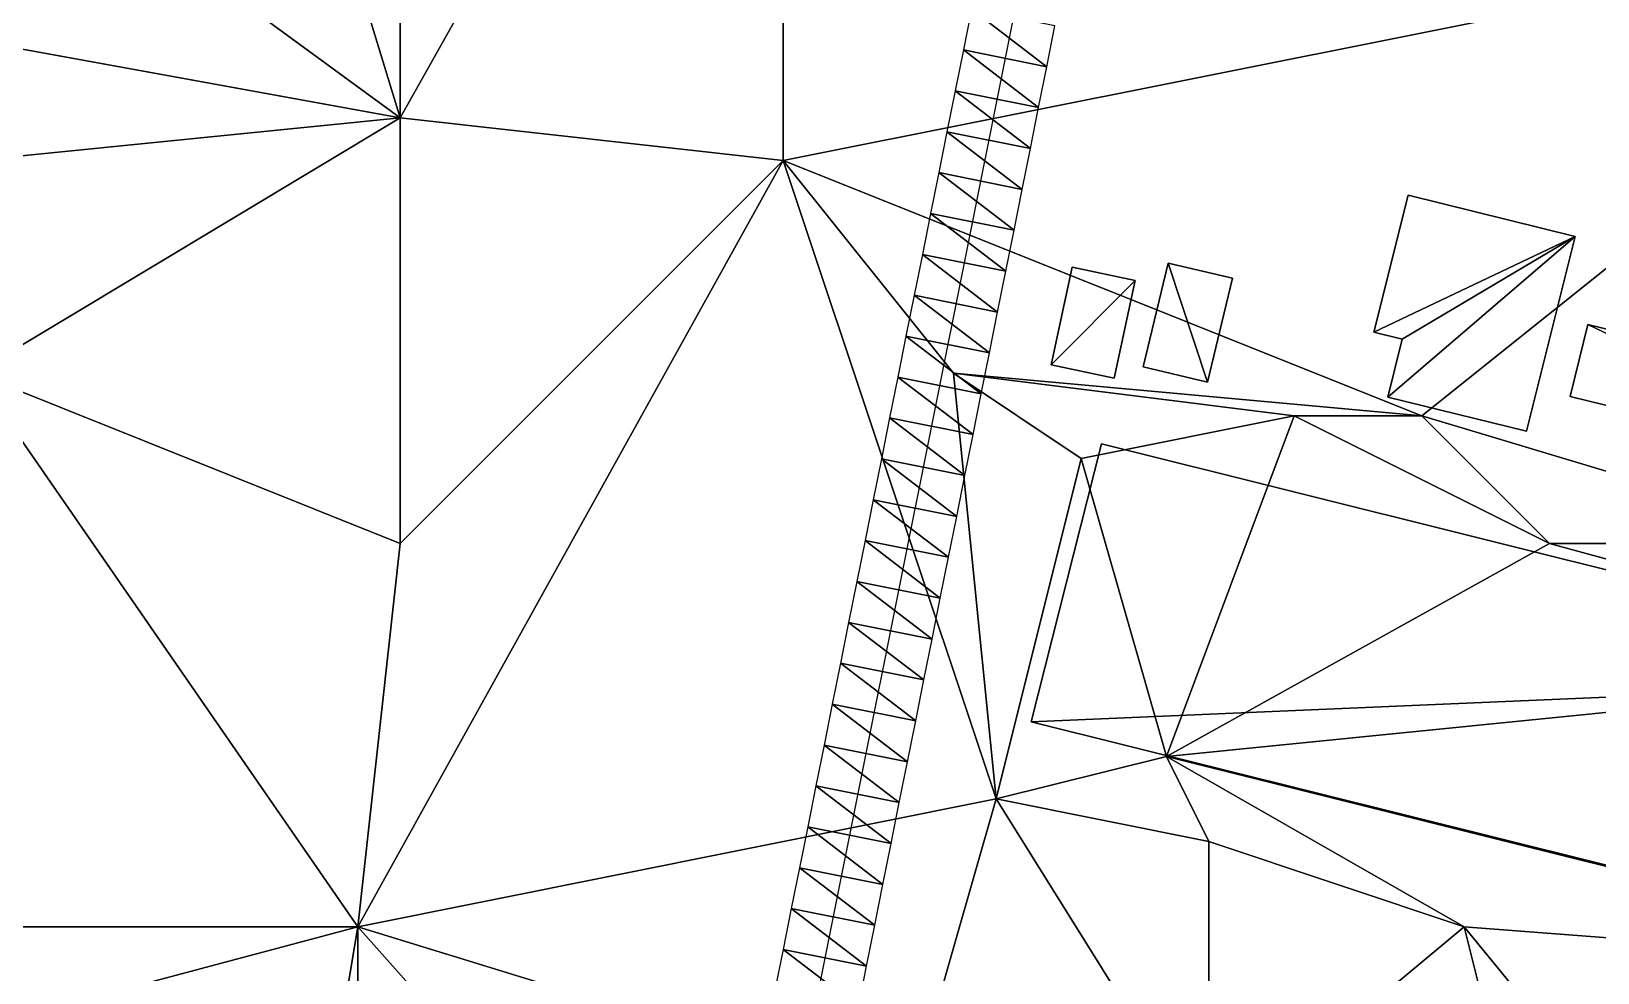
# Model space of a CAD drawing. Header units: metres. Extents: x -1103 to 901, y -902 to 905.
# Drawn here: x 422.7 to 496.3, y 145.8 to 190.1 of the extents above; entities that cross this region are included whole.
import ezdxf

# ---------------------------------------------------------------- set-up
doc = ezdxf.new("R2010")
doc.units = ezdxf.units.M
for name, color, linetype in [('OSM_BUILDING_FOOTPRINTS', 7, 'CONTINUOUS'), ('OSM_BUILDING_ROOFS', 1, 'CONTINUOUS'), ('OSM_BUILDING_WALLS', 8, 'CONTINUOUS'), ('OSM_ROAD_AXES', 2, 'CONTINUOUS'), ('OSM_ROAD_SURFACE', 9, 'CONTINUOUS'), ('OSM_TERRAIN', 3, 'CONTINUOUS')]:
    doc.layers.add(name, color=color, linetype=linetype)

msp = doc.modelspace()

# ---------------------------------------------------------------- linework, layer by layer
at = {"layer": 'OSM_BUILDING_FOOTPRINTS'}
for points in [[(487.36, 182.372, 13.029), (495.219, 180.425, 13.029), (492.92, 171.279, 13.029), (486.409, 172.883, 13.029), (487.084, 175.604, 13.029), (485.746, 175.935, 13.029), (487.36, 182.372, 13.029)], [(471.575, 178.988, 13.336), (474.538, 178.357, 13.336), (473.554, 173.768, 13.336), (470.58, 174.398, 13.336), (471.575, 178.988, 13.336)], [(479.103, 178.468, 13.312), (477.931, 173.58, 13.312), (474.914, 174.299, 13.312), (476.085, 179.176, 13.312), (479.103, 178.468, 13.312)], [(494.976, 172.905, 13), (495.816, 176.289, 13), (512.176, 172.297, 13), (511.336, 168.902, 13), (494.976, 172.905, 13)], [(472.946, 170.693, 13.665), (517.15, 159.667, 13.665), (513.856, 146.618, 13.665), (469.641, 157.633, 13.665), (472.946, 170.693, 13.665)]]:
    msp.add_polyline3d(points, close=True, dxfattribs=at)
at = {"layer": 'OSM_BUILDING_ROOFS'}
for points in [[(495.219, 180.425, 23.029), (487.36, 182.372, 23.029), (485.746, 175.935, 23.029)], [(495.219, 180.425, 23.029), (485.746, 175.935, 23.029), (487.084, 175.604, 23.029)], [(495.219, 180.425, 23.029), (487.084, 175.604, 23.029), (486.409, 172.883, 23.029)], [(495.219, 180.425, 23.029), (486.409, 172.883, 23.029), (492.92, 171.279, 23.029)], [(474.538, 178.357, 23.336), (471.575, 178.988, 23.336), (470.58, 174.398, 23.336)], [(477.931, 173.58, 23.312), (476.085, 179.176, 23.312), (474.914, 174.299, 23.312)], [(477.931, 173.58, 23.312), (479.103, 178.468, 23.312), (476.085, 179.176, 23.312)], [(474.538, 178.357, 23.336), (470.58, 174.398, 23.336), (473.554, 173.768, 23.336)], [(495.816, 176.289, 23), (494.976, 172.905, 23), (511.336, 168.902, 23)], [(495.816, 176.289, 23), (511.336, 168.902, 23), (512.176, 172.297, 23)], [(517.15, 159.667, 23.665), (472.946, 170.693, 23.665), (469.641, 157.633, 23.665)], [(517.15, 159.667, 23.665), (469.641, 157.633, 23.665), (513.856, 146.618, 23.665)]]:
    msp.add_3dface(points, dxfattribs=at)
at = {"layer": 'OSM_BUILDING_WALLS'}
for points in [[(487.36, 182.372, 13.029), (485.746, 175.935, 13.029), (485.746, 175.935, 23.029)], [(487.36, 182.372, 13.029), (485.746, 175.935, 23.029), (487.36, 182.372, 23.029)], [(495.219, 180.425, 13.029), (487.36, 182.372, 13.029), (487.36, 182.372, 23.029)], [(495.219, 180.425, 13.029), (487.36, 182.372, 23.029), (495.219, 180.425, 23.029)], [(492.92, 171.279, 13.029), (495.219, 180.425, 13.029), (495.219, 180.425, 23.029)], [(492.92, 171.279, 13.029), (495.219, 180.425, 23.029), (492.92, 171.279, 23.029)], [(471.575, 178.988, 13.336), (470.58, 174.398, 13.336), (470.58, 174.398, 23.336)], [(471.575, 178.988, 13.336), (470.58, 174.398, 23.336), (471.575, 178.988, 23.336)], [(474.538, 178.357, 13.336), (471.575, 178.988, 13.336), (471.575, 178.988, 23.336)], [(474.538, 178.357, 13.336), (471.575, 178.988, 23.336), (474.538, 178.357, 23.336)], [(476.085, 179.176, 13.312), (474.914, 174.299, 13.312), (474.914, 174.299, 23.312)], [(476.085, 179.176, 13.312), (474.914, 174.299, 23.312), (476.085, 179.176, 23.312)], [(479.103, 178.468, 13.312), (476.085, 179.176, 13.312), (476.085, 179.176, 23.312)], [(479.103, 178.468, 13.312), (476.085, 179.176, 23.312), (479.103, 178.468, 23.312)], [(473.554, 173.768, 13.336), (474.538, 178.357, 13.336), (474.538, 178.357, 23.336)], [(473.554, 173.768, 13.336), (474.538, 178.357, 23.336), (473.554, 173.768, 23.336)], [(477.931, 173.58, 13.312), (479.103, 178.468, 13.312), (479.103, 178.468, 23.312)], [(477.931, 173.58, 13.312), (479.103, 178.468, 23.312), (477.931, 173.58, 23.312)], [(495.816, 176.289, 13), (494.976, 172.905, 13), (494.976, 172.905, 23)], [(495.816, 176.289, 13), (494.976, 172.905, 23), (495.816, 176.289, 23)], [(512.176, 172.297, 13), (495.816, 176.289, 13), (495.816, 176.289, 23)], [(512.176, 172.297, 13), (495.816, 176.289, 23), (512.176, 172.297, 23)], [(485.746, 175.935, 13.029), (487.084, 175.604, 13.029), (487.084, 175.604, 23.029)], [(485.746, 175.935, 13.029), (487.084, 175.604, 23.029), (485.746, 175.935, 23.029)], [(487.084, 175.604, 13.029), (486.409, 172.883, 13.029), (486.409, 172.883, 23.029)], [(487.084, 175.604, 13.029), (486.409, 172.883, 23.029), (487.084, 175.604, 23.029)], [(470.58, 174.398, 13.336), (473.554, 173.768, 13.336), (473.554, 173.768, 23.336)], [(470.58, 174.398, 13.336), (473.554, 173.768, 23.336), (470.58, 174.398, 23.336)], [(474.914, 174.299, 13.312), (477.931, 173.58, 13.312), (477.931, 173.58, 23.312)], [(474.914, 174.299, 13.312), (477.931, 173.58, 23.312), (474.914, 174.299, 23.312)], [(486.409, 172.883, 13.029), (492.92, 171.279, 13.029), (492.92, 171.279, 23.029)], [(486.409, 172.883, 13.029), (492.92, 171.279, 23.029), (486.409, 172.883, 23.029)], [(494.976, 172.905, 13), (511.336, 168.902, 13), (511.336, 168.902, 23)], [(494.976, 172.905, 13), (511.336, 168.902, 23), (494.976, 172.905, 23)], [(472.946, 170.693, 13.665), (469.641, 157.633, 13.665), (469.641, 157.633, 23.665)], [(472.946, 170.693, 13.665), (469.641, 157.633, 23.665), (472.946, 170.693, 23.665)], [(517.15, 159.667, 13.665), (472.946, 170.693, 13.665), (472.946, 170.693, 23.665)], [(517.15, 159.667, 13.665), (472.946, 170.693, 23.665), (517.15, 159.667, 23.665)], [(469.641, 157.633, 13.665), (513.856, 146.618, 13.665), (513.856, 146.618, 23.665)], [(469.641, 157.633, 13.665), (513.856, 146.618, 23.665), (469.641, 157.633, 23.665)]]:
    msp.add_3dface(points, dxfattribs=at)
at = {"layer": 'OSM_ROAD_AXES'}
msp.add_polyline3d([(488.743, 252.397, 13.589), (485.017, 246.702, 14.032), (481.978, 240.951, 14.136), (479.037, 233.11, 14.324), (476.638, 225.27, 14.648), (474.417, 215.925, 14.988), (469.962, 196.483, 15.008), (458.41, 138.855, 16.919)], dxfattribs=at)
at = {"layer": 'OSM_ROAD_SURFACE'}
for points in [[(466.846, 191.113, 15.063), (466.46, 189.192, 15.065), (470.382, 188.406, 15.069)], [(466.846, 191.113, 15.063), (470.382, 188.406, 15.069), (470.767, 190.327, 15.067)], [(466.46, 189.192, 15.065), (466.075, 187.271, 15.067), (469.997, 186.485, 15.071)], [(466.46, 189.192, 15.065), (469.997, 186.485, 15.071), (470.382, 188.406, 15.069)], [(466.075, 187.271, 15.067), (465.69, 185.35, 15.07), (469.612, 184.564, 15.077)], [(466.075, 187.271, 15.067), (469.612, 184.564, 15.077), (469.997, 186.485, 15.071)], [(465.69, 185.35, 15.07), (465.305, 183.43, 15.076), (469.227, 182.643, 15.084)], [(465.69, 185.35, 15.07), (469.227, 182.643, 15.084), (469.612, 184.564, 15.077)], [(465.305, 183.43, 15.076), (464.92, 181.509, 15.083), (468.842, 180.722, 15.09)], [(465.305, 183.43, 15.076), (468.842, 180.722, 15.09), (469.227, 182.643, 15.084)], [(464.92, 181.509, 15.083), (464.535, 179.588, 15.194), (468.457, 178.801, 15.156)], [(464.92, 181.509, 15.083), (468.457, 178.801, 15.156), (468.842, 180.722, 15.09)], [(464.535, 179.588, 15.194), (464.15, 177.667, 15.322), (468.072, 176.881, 15.284)], [(464.535, 179.588, 15.194), (468.072, 176.881, 15.284), (468.457, 178.801, 15.156)], [(464.15, 177.667, 15.322), (463.765, 175.746, 15.446), (467.687, 174.96, 15.412)], [(464.15, 177.667, 15.322), (467.687, 174.96, 15.412), (468.072, 176.881, 15.284)], [(463.765, 175.746, 15.446), (463.38, 173.825, 15.563), (467.302, 173.039, 15.58)], [(463.765, 175.746, 15.446), (467.302, 173.039, 15.58), (467.687, 174.96, 15.412)], [(463.38, 173.825, 15.563), (462.995, 171.904, 15.681), (466.917, 171.118, 15.68)], [(463.38, 173.825, 15.563), (466.917, 171.118, 15.68), (467.302, 173.039, 15.58)], [(462.995, 171.904, 15.681), (462.61, 169.983, 15.798), (466.532, 169.197, 15.78)], [(462.995, 171.904, 15.681), (466.532, 169.197, 15.78), (466.917, 171.118, 15.68)], [(462.61, 169.983, 15.798), (462.225, 168.062, 15.896), (466.147, 167.276, 15.896)], [(462.61, 169.983, 15.798), (466.147, 167.276, 15.896), (466.532, 169.197, 15.78)], [(462.225, 168.062, 15.896), (461.84, 166.141, 15.995), (465.762, 165.355, 16.013)], [(462.225, 168.062, 15.896), (465.762, 165.355, 16.013), (466.147, 167.276, 15.896)], [(461.84, 166.141, 15.995), (461.455, 164.22, 16.093), (465.377, 163.434, 16.131)], [(461.84, 166.141, 15.995), (465.377, 163.434, 16.131), (465.762, 165.355, 16.013)], [(461.455, 164.22, 16.093), (461.07, 162.299, 16.192), (464.992, 161.513, 16.239)], [(461.455, 164.22, 16.093), (464.992, 161.513, 16.239), (465.377, 163.434, 16.131)], [(461.07, 162.299, 16.192), (460.685, 160.378, 16.29), (464.607, 159.592, 16.338)], [(461.07, 162.299, 16.192), (464.607, 159.592, 16.338), (464.992, 161.513, 16.239)], [(460.685, 160.378, 16.29), (460.3, 158.457, 16.389), (464.222, 157.671, 16.436)], [(460.685, 160.378, 16.29), (464.222, 157.671, 16.436), (464.607, 159.592, 16.338)], [(460.3, 158.457, 16.389), (459.915, 156.536, 16.487), (463.836, 155.75, 16.535)], [(460.3, 158.457, 16.389), (463.836, 155.75, 16.535), (464.222, 157.671, 16.436)], [(459.915, 156.536, 16.487), (459.529, 154.615, 16.586), (463.451, 153.829, 16.633)], [(459.915, 156.536, 16.487), (463.451, 153.829, 16.633), (463.836, 155.75, 16.535)], [(459.529, 154.615, 16.586), (459.144, 152.694, 16.684), (463.066, 151.908, 16.704)], [(459.529, 154.615, 16.586), (463.066, 151.908, 16.704), (463.451, 153.829, 16.633)], [(459.144, 152.694, 16.684), (458.759, 150.773, 16.748), (462.681, 149.987, 16.756)], [(459.144, 152.694, 16.684), (462.681, 149.987, 16.756), (463.066, 151.908, 16.704)], [(458.759, 150.773, 16.748), (458.374, 148.853, 16.8), (462.296, 148.066, 16.808)], [(458.759, 150.773, 16.748), (462.296, 148.066, 16.808), (462.681, 149.987, 16.756)], [(458.374, 148.853, 16.8), (457.989, 146.932, 16.852), (461.911, 146.145, 16.86)], [(458.374, 148.853, 16.8), (461.911, 146.145, 16.86), (462.296, 148.066, 16.808)], [(457.989, 146.932, 16.852), (457.604, 145.011, 16.904), (461.526, 144.224, 16.912)], [(457.989, 146.932, 16.852), (461.526, 144.224, 16.912), (461.911, 146.145, 16.86)]]:
    msp.add_3dface(points, dxfattribs=at)
at = {"layer": 'OSM_TERRAIN'}
for points in [[(388, 224, 14.035), (440, 186, 14.085), (418, 258, 13.986)], [(440, 186, 14.085), (440, 232, 14.013), (418, 258, 13.986)], [(440, 186, 14.085), (458, 218, 14.972), (440, 232, 14.013)], [(388, 224, 14.035), (418, 190, 14.071), (440, 186, 14.085)], [(458, 184, 15.015), (458, 218, 14.972), (440, 186, 14.085)], [(458, 184, 15.015), (518, 196, 15.044), (458, 218, 14.972)], [(488, 172, 15.094), (518, 196, 15.044), (458, 184, 15.015)], [(508, 166, 15.017), (518, 196, 15.044), (488, 172, 15.094)], [(420, 184, 14.07), (440, 186, 14.085), (418, 190, 14.071)], [(420, 174, 14.574), (440, 186, 14.085), (420, 184, 14.07)], [(420, 174, 14.574), (440, 166, 15.904), (440, 186, 14.085)], [(440, 166, 15.904), (458, 184, 15.015), (440, 186, 14.085)], [(438, 148, 16.839), (458, 184, 15.015), (440, 166, 15.904)], [(438, 148, 16.839), (468, 154, 16.583), (458, 184, 15.015)], [(468, 154, 16.583), (466, 174, 15.459), (458, 184, 15.015)], [(466, 174, 15.459), (488, 172, 15.094), (458, 184, 15.015)], [(404, 148, 15.155), (438, 148, 16.839), (420, 174, 14.574)], [(420, 174, 14.574), (438, 148, 16.839), (440, 166, 15.904)], [(468, 154, 16.583), (472, 170, 15.762), (466, 174, 15.459)], [(472, 170, 15.762), (482, 172, 15.492), (466, 174, 15.459)], [(466, 174, 15.459), (482, 172, 15.492), (488, 172, 15.094)], [(476, 156, 15.775), (482, 172, 15.492), (472, 170, 15.762)], [(476, 156, 15.775), (494, 166, 15.677), (482, 172, 15.492)], [(494, 166, 15.677), (488, 172, 15.094), (482, 172, 15.492)], [(494, 166, 15.677), (508, 166, 15.017), (488, 172, 15.094)], [(468, 154, 16.583), (476, 156, 15.775), (472, 170, 15.762)], [(476, 156, 15.775), (516, 160, 15.762), (494, 166, 15.677)], [(494, 166, 15.677), (516, 160, 15.762), (508, 166, 15.017)], [(516, 146, 15.767), (516, 160, 15.762), (476, 156, 15.775)], [(468, 154, 16.583), (478, 152, 16.495), (476, 156, 15.775)], [(490, 148, 16.192), (516, 146, 15.767), (476, 156, 15.775)], [(478, 152, 16.495), (490, 148, 16.192), (476, 156, 15.775)], [(464, 140, 16.966), (468, 154, 16.583), (438, 148, 16.839)], [(464, 140, 16.966), (478, 138, 16.917), (468, 154, 16.583)], [(468, 154, 16.583), (478, 138, 16.917), (478, 152, 16.495)], [(478, 138, 16.917), (490, 148, 16.192), (478, 152, 16.495)], [(408, 140, 14.947), (438, 148, 16.839), (404, 148, 15.155)], [(436, 136, 16.307), (438, 148, 16.839), (408, 140, 14.947)], [(436, 136, 16.307), (438, 128, 16.075), (438, 148, 16.839)], [(438, 128, 16.075), (454, 130, 16.827), (438, 148, 16.839)], [(454, 130, 16.827), (464, 140, 16.966), (438, 148, 16.839)], [(496, 124, 15.79), (490, 148, 16.192), (478, 138, 16.917)], [(496, 124, 15.79), (508, 126, 15.254), (490, 148, 16.192)], [(508, 126, 15.254), (516, 146, 15.767), (490, 148, 16.192)]]:
    msp.add_3dface(points, dxfattribs=at)

doc.saveas('drawing.dxf')
